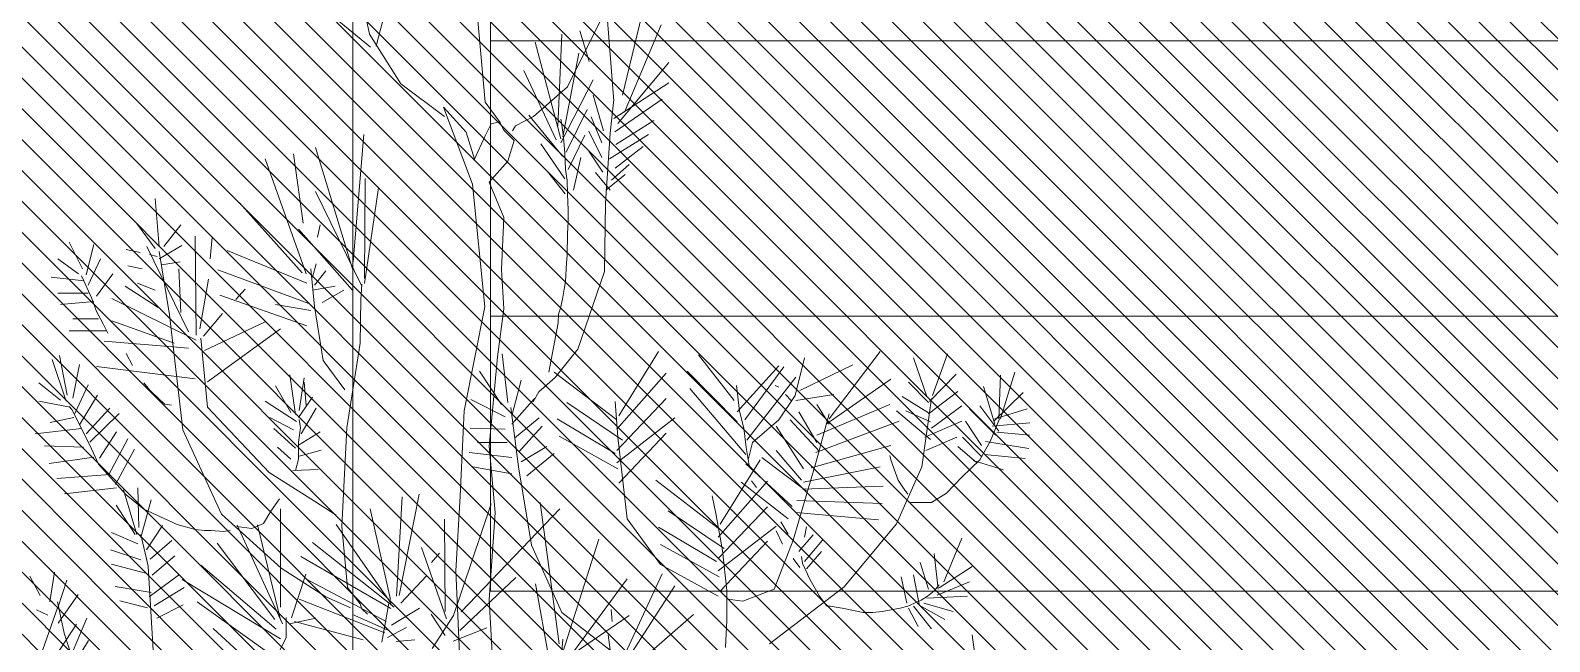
# Model space of a CAD drawing. Header units: millimetres. Extents: x 3779 to 7711, y 1445 to 3132.
# Drawn here: x 3974.972 to 3975.524, y 1452.706 to 1452.928 of the extents above; entities that cross this region are included whole.
import ezdxf

# ---------------------------------------------------------------- set-up
doc = ezdxf.new("R2010")
doc.units = ezdxf.units.MM
for name, color, linetype, lineweight in [('pluma 0.0', 33, 'Continuous', 0), ('pluma 1', 1, 'Continuous', 9), ('pluma 2', 2, 'Continuous', 20), ('VEJETACION', 3, 'Continuous', 9)]:
    doc.layers.add(name, color=color, linetype=linetype, lineweight=lineweight)

# ---------------------------------------------------------------- blocks, each defined once
blk = doc.blocks.new('5')
for p, q in [((0.0139, 1.1183), (-0.0019, 1.1908)), ((0.0189, 1.1091), (0.0275, 1.1422)), ((0.1014, 1.0667), (0.0949, 1.1399)), ((0.199, 1.0674), (0.1932, 1.1415)), ((0.2054, 1.0721), (0.2219, 1.1399)), ((0.0146, 1.1083), (-0.0163, 1.1338)), ((0.1638, 1.0782), (0.1882, 1.1276)), ((0.0376, 1.0805), (0.0139, 1.1183)), ((0.1566, 1.0482), (0.1595, 1.1183)), ((0.1803, 1.0975), (0.1731, 1.1206)), ((0.2069, 1.059), (0.2348, 1.1253)), ((0.1588, 1.0389), (0.1394, 1.1122)), ((0.1602, 1.0405), (0.1724, 1.1037)), ((0.2018, 1.0505), (0.2406, 1.0967)), ((0.1552, 1.0381), (0.1308, 1.0906)), ((0.1588, 1.0358), (0.1832, 1.0836)), ((0.0706, 1.0559), (0.0376, 1.0805)), ((0.138, 1.0559), (0.1638, 1.0782)), ((0.1911, 1.0451), (0.1832, 1.0721)), ((0.199, 1.0543), (0.2406, 1.0813)), ((0.0918, 1.0046), (0.0699, 1.0629)), ((0.0699, 1.0629), (0.0871, 1.044)), ((0.1129, 1.0512), (0.1014, 1.0667)), ((0.1627, 1.0288), (0.1788, 1.0611)), ((0.196, 1.0433), (0.1989, 1.0687)), ((0.1997, 1.0443), (0.2355, 1.069)), ((0.1013, 1.0408), (0.106, 1.0502)), ((0.106, 1.0502), (0.1123, 1.0518)), ((0.1123, 1.0518), (0.1155, 1.0456)), ((0.1222, 1.0451), (0.1244, 1.0489)), ((0.1244, 1.0489), (0.138, 1.0559)), ((0.16, 1.0258), (0.1344, 1.0568)), ((0.1592, 1.051), (0.1588, 1.0538)), ((0.1605, 1.0423), (0.1592, 1.051)), ((0.1899, 1.0359), (0.1818, 1.0557)), ((0.2004, 1.0346), (0.2292, 1.0527)), ((0.0016, 0.9459), (0.0095, 1.0423)), ((0.0871, 1.044), (0.0934, 1.0235)), ((0.0934, 1.0235), (0.1013, 1.0408)), ((0.1155, 1.0456), (0.1233, 1.0376)), ((0.1233, 1.0376), (0.1185, 1.0219)), ((0.1609, 1.0368), (0.1605, 1.0423)), ((0.1618, 1.0281), (0.1609, 1.0368)), ((0.1644, 1.0157), (0.1768, 1.0416)), ((0.1899, 1.0248), (0.1799, 1.0447)), ((0.1925, 0.9901), (0.196, 1.0433)), ((0.1957, 1.0238), (0.2252, 1.0423)), ((-0.0364, 0.9752), (-0.0436, 1.0276)), ((0.0009, 0.9405), (-0.0271, 1.0323)), ((0.1617, 1.0087), (0.1436, 1.0352)), ((0.1622, 1.0157), (0.1618, 1.0281)), ((0.1684, 1), (0.1738, 1.0248)), ((0.1906, 1.0137), (0.1799, 1.0295)), ((0.2, 1.0168), (0.2212, 1.0332)), ((-0.0342, 0.9367), (-0.0651, 1.0238)), ((0.1185, 1.0219), (0.1044, 1.0062)), ((0.162, 0.9973), (0.1486, 1.0141)), ((0.1635, 1.0075), (0.1622, 1.0157)), ((0.196, 1), (0.1849, 1.0134)), ((0.197, 1.0077), (0.2104, 1.0195)), ((0.01, 0.9333), (0.0107, 1.0089)), ((0.01, 0.9295), (0.0207, 1.0019)), ((0.1013, 0.9118), (0.0918, 1.0046)), ((0.1044, 1.0062), (0.1155, 0.9794)), ((0.1639, 0.9974), (0.1635, 1.0075)), ((0.1929, 1), (0.2074, 1.012)), ((-0.1454, 0.9575), (-0.1483, 0.9937)), ((-0.0371, 0.9374), (-0.0845, 0.9906)), ((0.0081, 0.9274), (-0.0271, 0.9991)), ((0.1643, 0.985), (0.1639, 0.9974)), ((0.1917, 0.9384), (0.1925, 0.9901)), ((0.1155, 0.9794), (0.1139, 0.94)), ((0.1643, 0.9763), (0.1643, 0.985)), ((-0.1483, 0.9559), (-0.1626, 0.9752)), ((-0.1418, 0.9575), (-0.1289, 0.9737)), ((0.0009, 0.9243), (-0.04, 0.9706)), ((-0.0256, 0.9644), (-0.0235, 0.9737)), ((0.1635, 0.9506), (0.1639, 0.9671)), ((0.1639, 0.9671), (0.1643, 0.9763)), ((-0.2035, 0.9405), (-0.2136, 0.9606)), ((-0.2007, 0.9359), (-0.1949, 0.959)), ((-0.1598, 0.9528), (-0.1705, 0.9552)), ((-0.1232, 0.8927), (-0.1548, 0.9575)), ((-0.1454, 0.9482), (-0.1282, 0.9582)), ((-0.1175, 0.8904), (-0.1182, 0.9652)), ((-0.1067, 0.9482), (-0.1053, 0.9644)), ((-0.2064, 0.9367), (-0.2222, 0.9482)), ((-0.1992, 0.9282), (-0.1899, 0.9482)), ((-0.1469, 0.9498), (-0.1526, 0.9513)), ((-0.1375, 0.9058), (-0.1454, 0.9536)), ((-0.1433, 0.9436), (-0.1296, 0.9459)), ((-0.0335, 0.9297), (-0.0938, 0.9544)), ((-0.0292, 0.9343), (-0.0264, 0.9444)), ((0.1622, 0.9309), (0.163, 0.9451)), ((0.163, 0.9451), (0.1635, 0.9506)), ((-0.2021, 0.9313), (-0.2272, 0.9343)), ((-0.2028, 0.932), (-0.2042, 0.9351)), ((-0.1964, 0.9181), (-0.2028, 0.932)), ((-0.1928, 0.9197), (-0.1806, 0.9367)), ((-0.1583, 0.9405), (-0.1691, 0.9428)), ((-0.1289, 0.9074), (-0.1304, 0.9405)), ((-0.1146, 0.895), (-0.1081, 0.9328)), ((-0.0321, 0.9143), (-0.101, 0.9397)), ((-0.0278, 0.912), (-0.0306, 0.9405)), ((-0.0278, 0.9282), (-0.0192, 0.939)), ((0.1139, 0.94), (0.1155, 0.9102)), ((0.1717, 0.8798), (0.1917, 0.9384)), ((-0.1992, 0.922), (-0.2222, 0.922)), ((-0.1461, 0.9112), (-0.1712, 0.9274)), ((-0.1483, 0.9243), (-0.1619, 0.9297)), ((-0.0335, 0.8973), (-0.0995, 0.9205)), ((-0.0873, 0.9174), (-0.0802, 0.9251)), ((-0.0292, 0.9243), (-0.012, 0.9274)), ((-0.022, 0.9151), (-0.0055, 0.9243)), ((0.0074, 0.9174), (0.0081, 0.9289)), ((0.1601, 0.9176), (0.1613, 0.925)), ((0.1613, 0.925), (0.1622, 0.9309)), ((-0.1949, 0.9158), (-0.22, 0.9135)), ((-0.1928, 0.9081), (-0.1964, 0.9181)), ((-0.1175, 0.8865), (-0.1813, 0.9181)), ((-0.0306, 0.9089), (-0.0572, 0.9135)), ((-0.0213, 0.8711), (-0.0278, 0.912)), ((0.0067, 0.8842), (0.0074, 0.9174)), ((0.0856, 0.8331), (0.1013, 0.9118)), ((0.1155, 0.9102), (0.1107, 0.874)), ((0.1571, 0.9062), (0.1584, 0.9107)), ((0.1584, 0.9107), (0.1601, 0.9176)), ((-0.1913, 0.9027), (-0.2107, 0.9027)), ((-0.1878, 0.8989), (-0.1928, 0.9081)), ((-0.1842, 0.8919), (-0.1878, 0.8989)), ((-0.134, 0.8842), (-0.1813, 0.9012)), ((-0.1275, 0.8187), (-0.1375, 0.9058)), ((-0.1117, 0.8896), (-0.0974, 0.9066)), ((-0.111, 0.8788), (-0.0651, 0.9004)), ((0.1567, 0.8997), (0.1497, 0.8623)), ((0.1562, 0.897), (0.1567, 0.8997)), ((0.1567, 0.8997), (0.1571, 0.9062)), ((-0.1856, 0.8935), (-0.2136, 0.8935)), ((-0.1088, 0.8357), (-0.1139, 0.8881)), ((-0.1088, 0.8549), (-0.0536, 0.895)), ((-0.215, 0.8449), (-0.2208, 0.875)), ((-0.1232, 0.8804), (-0.187, 0.8858)), ((-0.1655, 0.8673), (-0.1705, 0.8765)), ((-0.0034, 0.8202), (0.0067, 0.8842)), ((0.1187, 0.8392), (0.1144, 0.8762)), ((0.1544, 0.8582), (0.1717, 0.8798)), ((0.2026, 0.8292), (0.2328, 0.8778)), ((0.2901, 0.8408), (0.2629, 0.8754)), ((0.3619, 0.8269), (0.4006, 0.8778)), ((0.4401, 0.8446), (0.4516, 0.8762)), ((-0.2157, 0.8403), (-0.2265, 0.8719)), ((-0.2107, 0.8426), (-0.2057, 0.868)), ((-0.1182, 0.8572), (-0.1928, 0.8665)), ((-0.0048, 0.8488), (-0.0213, 0.8711)), ((0.1137, 0.8377), (0.0972, 0.8631)), ((0.1107, 0.874), (0.1044, 0.8063)), ((0.2923, 0.8246), (0.2543, 0.8631)), ((0.2923, 0.8323), (0.3239, 0.867)), ((0.298, 0.8261), (0.3275, 0.8662)), ((0.3361, 0.8446), (0.3432, 0.8731)), ((0.3397, 0.8485), (0.3798, 0.8677)), ((0.4358, 0.8438), (0.4257, 0.8731)), ((-0.22, 0.841), (-0.2365, 0.8542)), ((-0.2093, 0.831), (-0.1992, 0.8526)), ((-0.1526, 0.8488), (-0.1569, 0.8542)), ((-0.0457, 0.8318), (-0.0572, 0.8518)), ((-0.0421, 0.8303), (-0.0464, 0.8603)), ((-0.0393, 0.8333), (-0.0357, 0.858)), ((-0.0342, 0.8373), (-0.0357, 0.8546)), ((0.1216, 0.8292), (0.1287, 0.8562)), ((0.1422, 0.8474), (0.1544, 0.8582)), ((0.2012, 0.8261), (0.1538, 0.8623)), ((0.2012, 0.8192), (0.2385, 0.8616)), ((0.2918, 0.8523), (0.294, 0.8327)), ((0.2995, 0.8107), (0.3368, 0.8585)), ((0.3239, 0.8508), (0.321, 0.8523)), ((0.3597, 0.823), (0.4085, 0.8569)), ((0.4372, 0.8392), (0.4221, 0.8546)), ((0.4379, 0.84), (0.458, 0.8608)), ((0.4874, 0.823), (0.4788, 0.8515)), ((0.4903, 0.8269), (0.4917, 0.86)), ((0.4917, 0.8269), (0.5025, 0.8623)), ((-0.2129, 0.8357), (-0.2365, 0.8403)), ((-0.2057, 0.8225), (-0.1921, 0.8449)), ((-0.1447, 0.841), (-0.1526, 0.8488)), ((-0.1411, 0.838), (-0.1447, 0.841)), ((-0.0414, 0.8248), (-0.0651, 0.8403)), ((-0.04, 0.8279), (-0.0292, 0.8434)), ((0.1166, 0.8284), (0.0907, 0.8415)), ((0.1216, 0.823), (0.1388, 0.8423)), ((0.1379, 0.8397), (0.1422, 0.8474)), ((0.2019, 0.813), (0.1998, 0.84)), ((0.2012, 0.803), (0.2385, 0.8423)), ((0.2988, 0.7999), (0.2564, 0.85)), ((0.3239, 0.8261), (0.3361, 0.8446)), ((0.3332, 0.8408), (0.3289, 0.8454)), ((0.3368, 0.8408), (0.3655, 0.8454)), ((0.4372, 0.8315), (0.4171, 0.8438)), ((0.4322, 0.7906), (0.4394, 0.8423)), ((0.4372, 0.8307), (0.4594, 0.8477)), ((0.4867, 0.8253), (0.5089, 0.8469)), ((-0.2114, 0.8341), (-0.2136, 0.8364)), ((-0.1978, 0.8071), (-0.2114, 0.8341)), ((-0.2007, 0.8156), (-0.1827, 0.8349)), ((-0.1978, 0.8094), (-0.1756, 0.831)), ((-0.1361, 0.8372), (-0.1411, 0.838)), ((-0.0622, 0.7863), (-0.1088, 0.8357)), ((-0.0378, 0.8156), (-0.0264, 0.8349)), ((0.0824, 0.7685), (0.0856, 0.8331)), ((0.1266, 0.7906), (0.1208, 0.8354)), ((0.2055, 0.8107), (0.1632, 0.8392)), ((0.294, 0.8327), (0.2974, 0.8198)), ((0.3526, 0.8091), (0.3389, 0.8323)), ((0.3518, 0.7937), (0.3619, 0.8307)), ((0.3619, 0.823), (0.3526, 0.8377)), ((0.3526, 0.8145), (0.4078, 0.8377)), ((0.4386, 0.8114), (0.4128, 0.833)), ((0.4386, 0.8246), (0.42, 0.833)), ((0.4394, 0.8199), (0.4623, 0.8369)), ((0.4881, 0.8145), (0.4681, 0.8346)), ((0.4903, 0.8176), (0.4759, 0.8369)), ((0.4874, 0.8269), (0.5118, 0.8346)), ((-0.2042, 0.8195), (-0.2394, 0.8156)), ((-0.21, 0.8279), (-0.2279, 0.8241)), ((-0.1906, 0.7971), (-0.1777, 0.8171)), ((-0.0981, 0.7547), (-0.1275, 0.8187)), ((-0.0436, 0.8187), (-0.0615, 0.8279)), ((-0.0421, 0.8048), (-0.0586, 0.8195)), ((-0.04, 0.8094), (-0.0385, 0.8202)), ((-0.04, 0.8071), (-0.0235, 0.8171)), ((-0.0385, 0.8202), (-0.0393, 0.8264)), ((-0.007, 0.7454), (-0.0034, 0.8202)), ((0.1166, 0.8192), (0.09, 0.8199)), ((0.1237, 0.8122), (0.1424, 0.8276)), ((0.1273, 0.8022), (0.1445, 0.8215)), ((0.1998, 0.8007), (0.156, 0.8269)), ((0.2012, 0.7937), (0.245, 0.8276)), ((0.2974, 0.8198), (0.2991, 0.8052)), ((0.3038, 0.8091), (0.3239, 0.8261)), ((0.3425, 0.7891), (0.3217, 0.8215)), ((0.3547, 0.8022), (0.3325, 0.8261)), ((0.3518, 0.8014), (0.415, 0.8253)), ((0.4343, 0.813), (0.4623, 0.8253)), ((0.4774, 0.8068), (0.4652, 0.8253)), ((0.4838, 0.8099), (0.491, 0.8269)), ((0.4853, 0.8215), (0.514, 0.8238)), ((0.4889, 0.8168), (0.514, 0.8145)), ((-0.2028, 0.8056), (-0.2322, 0.8064)), ((-0.1913, 0.7925), (-0.1978, 0.8071)), ((-0.1835, 0.7848), (-0.1691, 0.8118)), ((-0.0457, 0.7963), (-0.0557, 0.8056)), ((-0.04, 0.7963), (-0.04, 0.8094)), ((0.118, 0.8091), (0.0957, 0.8091)), ((0.1044, 0.8063), (0.1091, 0.7559)), ((0.1287, 0.7945), (0.1481, 0.8061)), ((0.2019, 0.7891), (0.1574, 0.8138)), ((0.2091, 0.7513), (0.2019, 0.813)), ((0.2026, 0.7783), (0.2385, 0.8161)), ((0.3009, 0.7968), (0.3038, 0.8091)), ((0.3483, 0.7899), (0.4085, 0.8068)), ((0.4351, 0.803), (0.4587, 0.813)), ((0.4738, 0.7937), (0.4594, 0.8061)), ((0.4774, 0.7983), (0.463, 0.813)), ((0.4759, 0.796), (0.4838, 0.8099)), ((0.4803, 0.8099), (0.5132, 0.8045)), ((-0.1949, 0.7979), (-0.2286, 0.7932)), ((-0.1784, 0.7771), (-0.1641, 0.804)), ((-0.0421, 0.7878), (-0.04, 0.7963)), ((-0.0393, 0.7986), (-0.0228, 0.8033)), ((0.1216, 0.7976), (0.0893, 0.8014)), ((0.133, 0.7837), (0.1538, 0.8007)), ((0.2795, 0.7473), (0.3096, 0.7959)), ((0.2991, 0.8052), (0.3013, 0.7917)), ((0.3447, 0.7721), (0.311, 0.7976)), ((0.3411, 0.7806), (0.3217, 0.803)), ((0.4085, 0.796), (0.4078, 0.7991)), ((0.4121, 0.786), (0.4085, 0.796)), ((0.4623, 0.7829), (0.4759, 0.796)), ((0.4709, 0.7953), (0.4939, 0.7883)), ((0.4795, 0.7999), (0.5104, 0.7968)), ((-0.1827, 0.7848), (-0.2229, 0.7817)), ((-0.1705, 0.7693), (-0.1913, 0.7925)), ((-0.0278, 0.7647), (-0.0622, 0.7863)), ((-0.0443, 0.7878), (-0.0249, 0.7886)), ((0.1216, 0.7852), (0.0922, 0.7906)), ((0.1366, 0.7313), (0.1266, 0.7906)), ((0.3339, 0.7606), (0.2988, 0.7929)), ((0.3346, 0.7351), (0.3518, 0.7937)), ((0.3425, 0.7791), (0.4006, 0.7906)), ((0.4143, 0.7806), (0.4121, 0.786)), ((0.4128, 0.7475), (0.4322, 0.7906)), ((0.4508, 0.7706), (0.4623, 0.7829)), ((-0.1777, 0.7747), (-0.2172, 0.7701)), ((-0.1622, 0.7394), (-0.1723, 0.7733)), ((-0.1608, 0.7447), (-0.1615, 0.7748)), ((0.278, 0.7442), (0.2307, 0.7804)), ((0.278, 0.7373), (0.3153, 0.7797)), ((0.331, 0.7513), (0.2952, 0.7791)), ((0.303, 0.78), (0.3069, 0.7749)), ((0.3418, 0.7737), (0.4028, 0.776)), ((0.4186, 0.7737), (0.4143, 0.7806)), ((0.4214, 0.7698), (0.4186, 0.7737)), ((-0.1636, 0.7394), (-0.178, 0.7617)), ((-0.1569, 0.7585), (-0.1705, 0.7693)), ((-0.1594, 0.737), (-0.1515, 0.7656)), ((-0.0608, 0.757), (-0.0543, 0.7663)), ((-0.0113, 0.7539), (-0.0278, 0.7647)), ((0.0343, 0.6927), (0.0386, 0.7678)), ((0.0363, 0.6931), (0.0516, 0.7698)), ((0.0773, 0.6774), (0.1059, 0.7626)), ((0.0793, 0.7118), (0.0824, 0.7685)), ((0.1574, 0.6565), (0.1431, 0.7636)), ((0.2761, 0.7553), (0.2733, 0.7687)), ((0.278, 0.7211), (0.3153, 0.7604)), ((0.3375, 0.7652), (0.4021, 0.7629)), ((0.4236, 0.7636), (0.4286, 0.7636)), ((0.4286, 0.7636), (0.4394, 0.7636)), ((0.4394, 0.7636), (0.4508, 0.7706)), ((-0.1318, 0.747), (-0.1569, 0.7585)), ((-0.0529, 0.7138), (-0.0981, 0.7547)), ((-0.0751, 0.7439), (-0.0665, 0.7478)), ((-0.0665, 0.7478), (-0.0608, 0.757)), ((-0.0536, 0.6843), (-0.0534, 0.7587)), ((0.0298, 0.6902), (0.0143, 0.7589)), ((0.0711, 0.681), (0.0707, 0.751)), ((0.0833, 0.6807), (0.1581, 0.7587)), ((0.1091, 0.7559), (0.1044, 0.6899)), ((0.2342, 0.7166), (0.2091, 0.7513)), ((0.2823, 0.7288), (0.24, 0.7573)), ((0.2811, 0.7273), (0.2761, 0.7553)), ((0.331, 0.7397), (0.3253, 0.749)), ((0.3368, 0.7559), (0.3992, 0.7505)), ((-0.1615, 0.7324), (-0.1816, 0.7409)), ((-0.1536, 0.7155), (-0.1594, 0.7394)), ((-0.155, 0.7278), (-0.1429, 0.7463)), ((-0.1182, 0.7431), (-0.1318, 0.747)), ((-0.111, 0.7424), (-0.1182, 0.7431)), ((-0.106, 0.7424), (-0.111, 0.7424)), ((-0.0966, 0.7416), (-0.106, 0.7424)), ((-0.0916, 0.7424), (-0.0966, 0.7416)), ((-0.0866, 0.7454), (-0.0751, 0.7439)), ((-0.0521, 0.6718), (-0.0863, 0.7465)), ((-0.0535, 0.6747), (-0.071, 0.7468)), ((0.0302, 0.6871), (-0.0113, 0.747)), ((-0.0027, 0.6992), (-0.007, 0.7454)), ((0.2766, 0.7188), (0.2328, 0.745)), ((0.278, 0.7118), (0.3218, 0.7457)), ((0.3267, 0.732), (0.3217, 0.7421)), ((0.3389, 0.7266), (0.3497, 0.739)), ((0.3432, 0.7374), (0.3447, 0.7451)), ((0.3734, 0.6997), (0.4128, 0.7475)), ((0.4487, 0.7035), (0.4623, 0.7367)), ((-0.1594, 0.7201), (-0.1823, 0.7278)), ((-0.1522, 0.7208), (-0.1357, 0.7347)), ((-0.0578, 0.675), (-0.1016, 0.7329)), ((0.0326, 0.6843), (-0.0293, 0.7334)), ((0.0723, 0.6754), (0.0532, 0.7295)), ((0.0609, 0.7181), (0.0669, 0.7252)), ((0.1596, 0.6804), (0.1366, 0.7313)), ((0.1603, 0.6503), (0.1876, 0.7359)), ((0.2787, 0.7072), (0.2343, 0.7319)), ((0.2795, 0.6964), (0.3153, 0.7342)), ((0.2845, 0.697), (0.2811, 0.7273)), ((0.3203, 0.6981), (0.3346, 0.7351)), ((0.3432, 0.7189), (0.3569, 0.7351)), ((0.3447, 0.7135), (0.3561, 0.7266)), ((0.4444, 0.6981), (0.4415, 0.7251)), ((-0.1558, 0.7101), (-0.1816, 0.717)), ((-0.15, 0.6515), (-0.1536, 0.7155)), ((-0.1507, 0.7085), (-0.1335, 0.7232)), ((-0.0569, 0.6677), (-0.1139, 0.7161)), ((-0.0192, 0.6922), (-0.0529, 0.7138)), ((0.0301, 0.6833), (-0.038, 0.7226)), ((0.278, 0.6927), (0.2342, 0.7166)), ((0.3397, 0.7143), (0.3346, 0.7212)), ((0.3418, 0.7174), (0.3411, 0.7228)), ((0.3475, 0.7051), (0.3418, 0.7174)), ((0.4372, 0.6981), (0.4308, 0.7182)), ((0.4451, 0.6989), (0.4702, 0.7151)), ((-0.2354, 0.6931), (-0.2433, 0.7077)), ((-0.2282, 0.6885), (-0.2246, 0.7108)), ((-0.2218, 0.6846), (-0.2153, 0.7047)), ((-0.1529, 0.6923), (-0.1307, 0.7085)), ((-0.0534, 0.6603), (-0.128, 0.7053)), ((-0.0452, 0.6763), (-0.0344, 0.7094)), ((0.0265, 0.6735), (-0.0344, 0.7057)), ((0.0375, 0.6874), (0.0573, 0.7083)), ((0.0824, 0.6379), (0.0793, 0.7118)), ((0.0823, 0.6667), (0.1246, 0.7069)), ((0.1499, 0.6446), (0.1396, 0.702)), ((0.1675, 0.6495), (0.2091, 0.7058)), ((0.2026, 0.6387), (0.2356, 0.7097)), ((0.3547, 0.6927), (0.3475, 0.7051)), ((0.4207, 0.6873), (0.4164, 0.7074)), ((0.43, 0.6865), (0.4257, 0.7089)), ((0.4437, 0.6935), (0.4681, 0.7035)), ((-0.2218, 0.6723), (-0.2067, 0.6939)), ((-0.1515, 0.6954), (-0.1787, 0.7)), ((-0.1493, 0.6854), (-0.1264, 0.6993)), ((0.0254, 0.6648), (-0.0395, 0.6903)), ((-0.0005, 0.6838), (-0.0192, 0.6922)), ((0.0067, 0.6868), (-0.0027, 0.6992)), ((0.2041, 0.6372), (0.245, 0.7004)), ((0.2845, 0.6745), (0.2845, 0.697)), ((0.2851, 0.6904), (0.2966, 0.6889)), ((0.2966, 0.6889), (0.3203, 0.6981)), ((0.3167, 0.6565), (0.3734, 0.6997)), ((0.3597, 0.6858), (0.3547, 0.6927)), ((0.4365, 0.6927), (0.4315, 0.6896)), ((0.4358, 0.6912), (0.4666, 0.6927)), ((0.4415, 0.6966), (0.4365, 0.6927)), ((0.4451, 0.7012), (0.4415, 0.6966)), ((-0.2426, 0.6268), (-0.2225, 0.6838)), ((-0.2296, 0.6784), (-0.2383, 0.6823)), ((-0.2174, 0.6646), (-0.2225, 0.6885)), ((-0.1543, 0.6838), (-0.1751, 0.6892)), ((-0.1472, 0.6761), (-0.1271, 0.6862)), ((-0.0564, 0.6453), (-0.1165, 0.6883)), ((0.0272, 0.6673), (0.001, 0.6788)), ((0.0081, 0.683), (0.0067, 0.6868)), ((0.0124, 0.6791), (0.0081, 0.683)), ((0.0286, 0.6875), (0.0233, 0.6578)), ((0.0305, 0.6706), (0.0517, 0.6837)), ((0.0712, 0.6628), (0.0605, 0.679)), ((0.1044, 0.6899), (0.1076, 0.6363)), ((0.2019, 0.6472), (0.1596, 0.6804)), ((0.1976, 0.6734), (0.1969, 0.6827)), ((0.2062, 0.6326), (0.2593, 0.6788)), ((0.3605, 0.685), (0.3597, 0.6858)), ((0.3626, 0.685), (0.3605, 0.685)), ((0.3719, 0.6835), (0.3626, 0.685)), ((0.3877, 0.6804), (0.3719, 0.6835)), ((0.3949, 0.6804), (0.3877, 0.6804)), ((0.4021, 0.6811), (0.3949, 0.6804)), ((0.4157, 0.6835), (0.4021, 0.6811)), ((0.4214, 0.685), (0.4157, 0.6835)), ((0.4315, 0.6896), (0.4214, 0.685)), ((0.4221, 0.6835), (0.4293, 0.6696)), ((0.4257, 0.685), (0.4394, 0.668)), ((0.43, 0.6858), (0.4494, 0.675)), ((0.4336, 0.6873), (0.4559, 0.6811)), ((-0.2383, 0.6252), (-0.2081, 0.6715)), ((-0.2239, 0.6199), (-0.2002, 0.6761)), ((-0.063, 0.6301), (-0.1046, 0.6681)), ((-0.0492, 0.6766), (-0.0492, 0.6612)), ((-0.0468, 0.6717), (-0.0267, 0.6761)), ((0.0091, 0.6595), (-0.0428, 0.6736)), ((0.0274, 0.6614), (0.0418, 0.669)), ((0.0774, 0.678), (0.0612, 0.653)), ((0.0771, 0.6585), (0.1026, 0.6686)), ((0.1632, 0.6457), (0.2105, 0.6781)), ((0.2834, 0.6537), (0.2845, 0.6745)), ((-0.1945, 0.5944), (-0.2174, 0.6646)), ((-0.2132, 0.6353), (-0.1988, 0.6592)), ((-0.0492, 0.6612), (-0.054, 0.6517)), ((0.0341, 0.6584), (0.0482, 0.6595)), ((0.1596, 0.6508), (0.1603, 0.6601)), ((0.1983, 0.6349), (0.1947, 0.6634)), ((0.4746, 0.6313), (0.4701, 0.6634))]:
    blk.add_line(p, q)
blk = doc.blocks.new('KJKHJK')
at = {"layer": 'VEJETACION', "linetype": 'Continuous', "xscale": 0.599999999999909, "yscale": 0.599999999999909, "zscale": 0.599999999999909}
blk.add_blockref('5', (1136.25456, 439.16233), dxfattribs=at)

msp = doc.modelspace()

# ---------------------------------------------------------------- hatches: boundary and pattern name
at = {"layer": 'pluma 0.0'}
h = msp.add_hatch(dxfattribs=at)
h.set_pattern_fill('LINE', color=256, scale=0.0025, angle=135)
h.set_pattern_definition([(135, (0, 0), (-0.005612660076, -0.005612660076), [])])
h.paths.add_polyline_path([(3976.65053, 1453.01996), (3975.88934, 1453.01996), (3975.88934, 1452.67449), (3975.08934, 1452.67449), (3975.08934, 1453.01996), (3974.80493, 1453.01996), (3973.74229, 1452.27611), (3976.65053, 1452.4893)])
h.paths.add_polyline_path([(3975.88934, 1453.01996), (3975.08934, 1453.01996), (3975.08934, 1452.67449), (3975.88934, 1452.67449)], flags=17)
h.paths.add_polyline_path([(3975.88934, 1453.1745), (3975.08934, 1453.1745), (3975.08934, 1453.01996), (3975.88934, 1453.01996)])
h.paths.add_polyline_path([(3975.08934, 1453.1745), (3975.02569, 1453.17449), (3974.80493, 1453.01996), (3975.08934, 1453.01996)])
h.paths.add_polyline_path([(3976.65053, 1453.29967), (3976.57553, 1453.37467), (3976.57553, 1453.17461), (3976.0998, 1453.17461), (3976.0998, 1453.17461), (3975.88934, 1453.17459), (3975.88934, 1453.01996), (3976.65053, 1453.01996)])
h.paths.add_polyline_path([(3976.93024, 1453.01996), (3976.65053, 1453.01996), (3976.65053, 1452.4893), (3977.40555, 1452.54465)])
h.paths.add_polyline_path([(3976.65053, 1453.29967), (3976.65053, 1453.01996), (3976.93024, 1453.01996)], flags=17)
h.paths.add_polyline_path([(3976.65053, 1453.29967), (3976.93024, 1453.01996), (3977.30368, 1453.01996)])
h.paths.add_polyline_path([(3977.8748, 1452.77538), (3977.30368, 1453.01996), (3976.93024, 1453.01996), (3977.40555, 1452.54465), (3977.8748, 1452.57905)])

# ---------------------------------------------------------------- linework, layer by layer
at = {"layer": 'pluma 1'}
for p, q in [((3975.13934, 1452.9245), (3975.83934, 1452.9245)), ((3975.13934, 1452.8245), (3975.83934, 1452.8245))]:
    msp.add_line(p, q, dxfattribs=at)
msp.add_lwpolyline([(3975.13934, 1453.1245), (3975.83934, 1453.1245), (3975.83934, 1452.72449), (3975.13934, 1452.72449)], close=True, dxfattribs=at)
at = {"layer": 'pluma 2'}
msp.add_lwpolyline([(3975.08934, 1453.1745), (3975.88934, 1453.1745), (3975.88934, 1452.67449), (3975.08934, 1452.67449)], close=True, dxfattribs=at)

# ---------------------------------------------------------------- block references
at = {"layer": 'VEJETACION', "linetype": 'Continuous', "xscale": 0.8, "yscale": 0.8, "zscale": 0.8}
msp.add_blockref('KJKHJK', (3066.08508, 1101.06038), dxfattribs=at)

doc.saveas('drawing.dxf')
